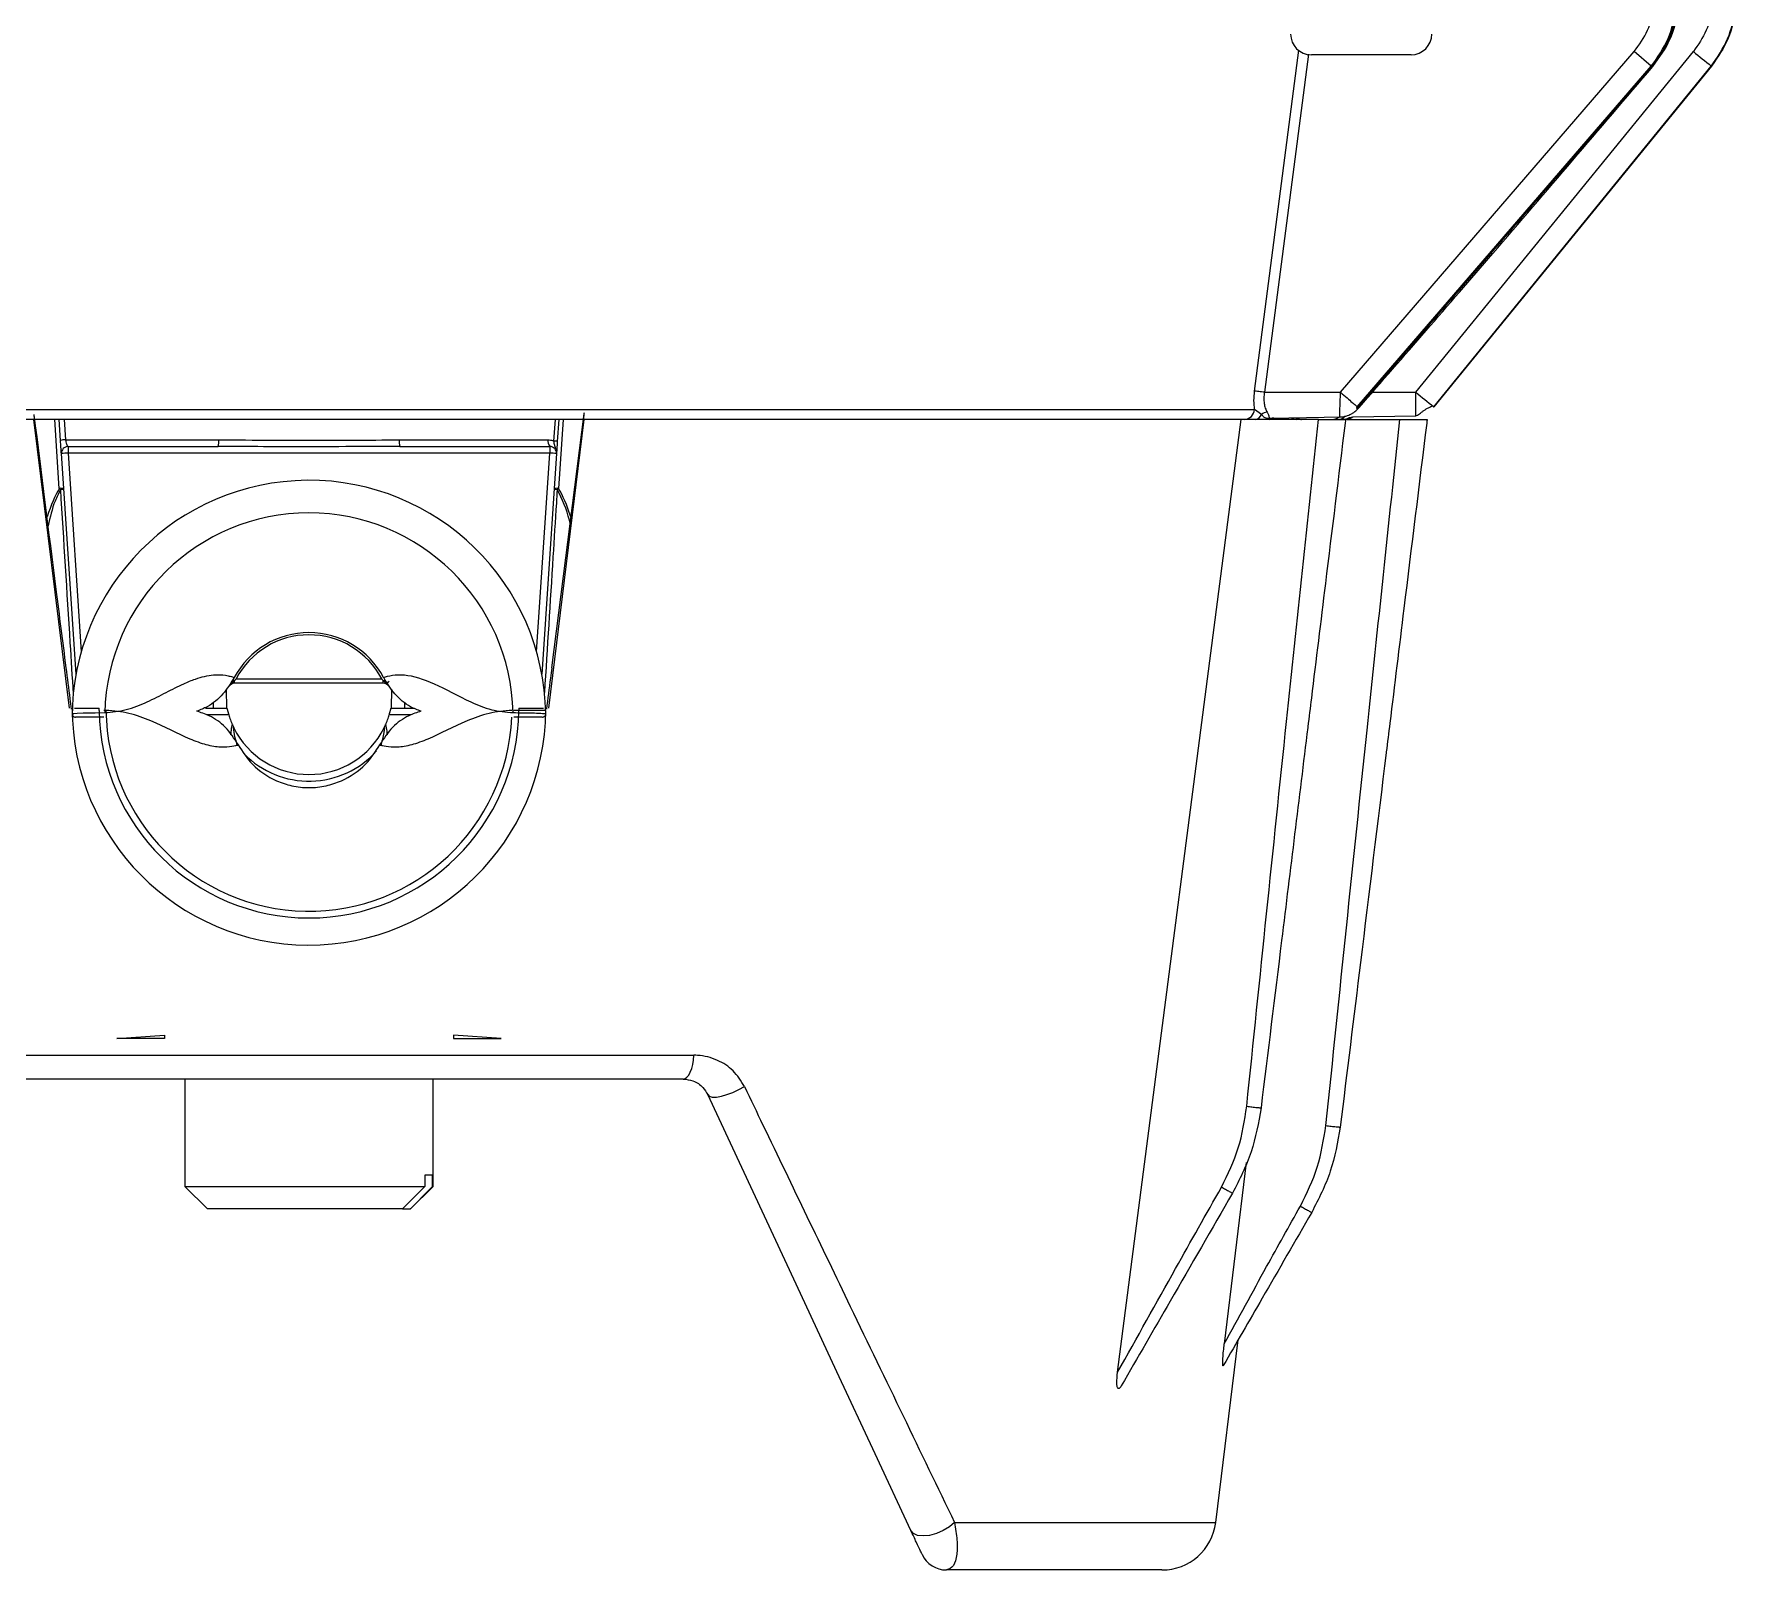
# Model space of a CAD drawing. Extents: x 17.1 to 113.1, y 3.8 to 84.5.
# Drawn here: x 53.663 to 57.435, y 3.788 to 7.192 of the extents above; entities that cross this region are included whole.
import ezdxf

# ---------------------------------------------------------------- set-up
doc = ezdxf.new("R2010")
doc.units = 0
doc.header["$MEASUREMENT"] = 0
doc.layers.add('OBJECT', color=7, linetype='CONTINUOUS')

msp = doc.modelspace()

# ---------------------------------------------------------------- linework, layer by layer
at = {"layer": 'OBJECT'}
for p, q in [((56.3684, 6.4003), (56.4665, 7.1555)), ((56.4878, 7.1467), (56.3903, 6.3977)), ((56.7151, 7.1456), (56.4941, 7.1456)), ((56.5589, 6.3977), (57.2098, 7.1529)), ((56.7258, 6.3978), (57.3409, 7.1528)), ((57.2477, 7.1206), (57.2098, 7.1529)), ((56.5958, 6.3655), (57.2477, 7.1206)), ((56.5985, 6.3656), (57.2502, 7.1206)), ((56.7653, 6.3656), (57.3806, 7.1206)), ((57.3811, 7.1206), (56.7654, 6.3656)), ((57.2477, 7.1206), (57.2502, 7.1206)), ((57.3811, 7.1206), (57.3806, 7.1206)), ((56.3903, 6.3977), (56.5589, 6.3977)), ((56.5589, 6.3977), (56.559, 6.3976)), ((56.6294, 6.3977), (56.7258, 6.3978)), ((52.1762, 6.3596), (56.3683, 6.3596)), ((54.8817, 6.3497), (54.8099, 5.7872)), ((56.3836, 6.3486), (56.3683, 6.3596)), ((56.4054, 6.3402), (56.5619, 6.343)), ((56.5783, 6.3416), (56.5867, 6.3434)), ((56.5859, 6.3434), (56.726, 6.3458)), ((53.7412, 5.6976), (53.6626, 6.3376)), ((53.7188, 6.1847), (53.7087, 6.3376)), ((53.7213, 6.2911), (53.7183, 6.3376)), ((53.7296, 6.3376), (53.7326, 6.2924)), ((54.8818, 6.3376), (54.8032, 5.6976)), ((54.8152, 6.2894), (54.8184, 6.3376)), ((54.8259, 6.3376), (54.8227, 6.2886)), ((54.8355, 6.3376), (54.8253, 6.1847)), ((56.3384, 6.3376), (54.8818, 6.3376)), ((56.0647, 4.2256), (56.3384, 6.3376)), ((56.5097, 6.3376), (56.3384, 6.3376)), ((56.4712, 6.3376), (56.4712, 6.3376)), ((56.5734, 6.3376), (56.6905, 6.3376)), ((53.7326, 6.2924), (54.072, 6.2924)), ((53.7383, 6.2776), (53.7383, 6.2629)), ((53.7383, 6.2776), (54.0706, 6.2776)), ((54.8059, 6.2629), (53.7383, 6.2629)), ((53.7383, 6.2629), (53.7675, 5.8226)), ((54.4722, 6.2924), (54.8023, 6.2924)), ((54.4736, 6.2776), (54.8059, 6.2776)), ((54.7767, 5.8226), (54.8059, 6.2629)), ((54.8059, 6.2776), (54.8059, 6.2629)), ((53.7558, 5.7727), (53.7233, 6.2616)), ((54.8209, 6.2616), (54.7884, 5.7727)), ((54.0902, 5.6976), (54.0895, 5.7392)), ((54.1065, 5.7654), (54.1057, 5.7639)), ((54.1073, 5.7526), (54.1073, 5.7585)), ((54.4369, 5.7526), (54.1073, 5.7526)), ((54.1105, 5.7624), (54.1102, 5.762)), ((54.1105, 5.7624), (54.4336, 5.7624)), ((54.434, 5.762), (54.4336, 5.7624)), ((54.4369, 5.7526), (54.4369, 5.7585)), ((54.4385, 5.7639), (54.4377, 5.7654)), ((54.455, 5.74), (54.4542, 5.6976)), ((54.0431, 5.6976), (54.0903, 5.6976)), ((54.0599, 5.7102), (54.0601, 5.6976)), ((54.4541, 5.6976), (54.5044, 5.6976)), ((54.4844, 5.6976), (54.4845, 5.7105)), ((53.8223, 5.6926), (53.8175, 5.6926)), ((54.0944, 5.6829), (54.046, 5.6829)), ((54.4985, 5.6829), (54.4501, 5.6829)), ((54.7372, 5.6926), (54.7265, 5.6926)), ((54.1149, 5.6171), (54.1153, 5.6162)), ((54.4291, 5.6162), (54.4296, 5.6171)), ((53.8461, 4.9656), (53.9522, 4.9725)), ((53.9522, 4.9656), (53.8461, 4.9656)), ((53.9522, 4.9725), (53.9522, 4.9656)), ((53.9522, 4.9725), (53.9522, 4.9656)), ((54.6984, 4.9656), (54.5922, 4.9725)), ((54.5922, 4.9725), (54.5922, 4.9656)), ((54.5922, 4.9725), (54.5922, 4.9656)), ((54.5922, 4.9656), (54.6984, 4.9656)), ((53.419, 4.9283), (55.1254, 4.9283)), ((55.1017, 4.8756), (53.4428, 4.8756)), ((53.9972, 4.8756), (53.9972, 4.6376)), ((54.5472, 4.6376), (54.5472, 4.8756)), ((56.35, 4.6908), (56.3011, 4.2886)), ((54.5461, 4.6626), (54.529, 4.6626)), ((54.529, 4.6626), (54.529, 4.6376)), ((54.5461, 4.6376), (54.5461, 4.6626)), ((53.9972, 4.6376), (54.0472, 4.5876)), ((53.9972, 4.6376), (54.529, 4.6376)), ((54.529, 4.6376), (54.4798, 4.5876)), ((54.4972, 4.5876), (54.5472, 4.6376)), ((54.5461, 4.6376), (54.5472, 4.6376)), ((54.4798, 4.5876), (54.0472, 4.5876)), ((54.4798, 4.5876), (54.4968, 4.5876)), ((54.4972, 4.5876), (54.4968, 4.5876)), ((56.2821, 3.893), (56.3317, 4.2973)), ((55.7033, 3.893), (56.2821, 3.893)), ((56.163, 3.7876), (55.6855, 3.7876))]:
    msp.add_line(p, q, dxfattribs=at)
at = {"layer": 'OBJECT', "flags": 128}
for points in [[(57.2502, 7.1206), (57.2513, 7.1197), (57.2512, 7.1197)], [(57.3811, 7.1206), (57.3809, 7.1208), (57.3808, 7.1208)], [(56.6002, 6.3641), (56.6002, 6.3641), (56.5985, 6.3656)], [(56.7654, 6.3656), (56.7654, 6.3656), (56.7652, 6.3657)], [(56.57, 6.3376), (56.5695, 6.3337), (56.5691, 6.3307)], [(53.7472, 5.685), (53.7472, 5.6851), (53.7473, 5.6852), (53.7474, 5.6852), (53.7474, 5.6852), (53.7475, 5.6852), (53.7475, 5.6852), (53.7475, 5.6852), (53.7475, 5.6852), (53.7475, 5.6852), (53.7475, 5.6852), (53.7475, 5.6852), (53.7475, 5.6852), (53.7475, 5.6852), (53.7475, 5.6852), (53.7475, 5.6852), (53.7482, 5.6854), (53.751, 5.6858), (53.758, 5.6863), (53.7719, 5.6869), (53.7851, 5.6873), (53.798, 5.6875), (53.8196, 5.6876)], [(55.1017, 4.8756), (55.106, 4.8766), (55.1101, 4.8795), (55.114, 4.8843), (55.1175, 4.8907), (55.1205, 4.8986), (55.1229, 4.9077), (55.1245, 4.9177), (55.1254, 4.9283)], [(55.156, 4.841), (55.1596, 4.8375), (55.1661, 4.8357), (55.1752, 4.8358), (55.1863, 4.8375), (55.1988, 4.841), (55.212, 4.8459), (55.2252, 4.8521), (55.2374, 4.859)], [(55.6065, 3.8749), (55.5273, 4.0449), (55.4423, 4.227), (55.352, 4.4208), (55.2565, 4.6256), (55.156, 4.841)], [(55.7033, 3.893), (55.6918, 3.8833), (55.678, 3.8749), (55.6629, 3.8684), (55.6477, 3.8643), (55.6334, 3.8629), (55.6212, 3.8643), (55.612, 3.8684), (55.6065, 3.8749)]]:
    msp.add_lwpolyline(points, dxfattribs=at)
at = {"layer": 'OBJECT'}
for centre, radius, start, end in [((56.4941, 7.1916), 0.046, 180, 270), ((56.7151, 7.1916), 0.046, 270, 0), ((61.1504, 11.8166), 6.0219, 230.75757, 231.24324), ((60.7477, 11.3096), 6.3484, 230.68889, 231.14878), ((56.3448, 6.3611), 0.0235, 272.6255, 356.2402), ((56.3688, 6.3529), 0.0154, 277.1656, 343.7125), ((56.4023, 6.321), 0.0333, 100.7988, 124.0997), ((56.4016, 6.3626), 0.025, 270.0061, 292.4325), ((56.4072, 6.3596), 0.0219, 270.1166, 299.4185), ((56.4604, 6.3523), 0.0147, 230.1765, 269.9401), ((56.47, 6.3524), 0.0148, 229.3458, 269.9646), ((56.4704, 6.3526), 0.015, 229.6162, 269.9949), ((56.4724, 6.3526), 0.015, 229.4025, 268.3728), ((56.5396, 6.3621), 0.0245, 270.0492, 308.106), ((56.5544, 6.3565), 0.0189, 271.0553, 318.6463), ((56.5701, 6.3626), 0.025, 270, 309.6955), ((53.7351, 6.2186), 0.0738, 91.9523, 100.7654), ((53.7383, 6.2626), 0.015, 90, 183.8), ((53.7488, 6.0475), 0.2157, 92.8014, 96.7927), ((54.0309, 6.2887), 0.0413, 344.3527, 5.019), ((54.5133, 6.2887), 0.0413, 174.981, 195.6473), ((54.8202, 6.2889), 0.0182, 169.1842, 218.5062), ((54.8059, 6.2626), 0.015, 356.2, 90), ((54.7954, 6.0475), 0.2157, 83.2073, 87.1986), ((54.8135, 6.2407), 0.0488, 79.1874, 88.0614), ((54.2721, 5.6776), 0.525, 0.8159, 180), ((53.7215, 6.1702), 0.0147, 61.3882, 100.2977), ((53.697, 6.1539), 0.0377, 49.0364, 54.6734), ((53.7193, 6.2369), 0.0546, 272.6255, 279.7613), ((54.8227, 6.1702), 0.0147, 79.7021, 118.612), ((54.8249, 6.2369), 0.0546, 260.2386, 267.3745), ((54.8472, 6.1539), 0.0377, 125.3267, 130.9628), ((54.2721, 5.6776), 0.4526, 1.2603, 178.7397), ((54.2721, 5.6776), 0.1874, 27.9166, 152.0834), ((54.2721, 5.6777), 0.1824, 27.6786, 152.3214), ((54.1073, 5.7376), 0.015, 90, 145.1549), ((54.4369, 5.7376), 0.015, 34.8448, 90), ((54.2844, 5.8601), 0.1945, 325.622, 328.1393), ((54.2722, 5.6976), 0.525, 180, 359.4593), ((54.2722, 5.6976), 0.465, 180.6161, 359.3807), ((54.2722, 5.6976), 0.45, 180.6366, 357.4178), ((54.2722, 5.7364), 0.1859, 206.3644, 333.6356), ((54.2722, 5.7367), 0.2009, 224.3033, 318.3045), ((56.163, 3.9076), 0.12, 270, 353), ((55.6855, 3.8476), 0.06, 205, 270)]:
    msp.add_arc(centre, radius, start, end, dxfattribs=at)
for centre, major_axis, start_param, end_param in [((53.8444, 4.935), (-0.0816, 1.2851), 0.225532, 0.384564), ((54.6998, 4.935), (0.0816, 1.2851), 5.898614, 6.057653)]:
    msp.add_ellipse(centre, major_axis=major_axis, ratio=0.159803, start_param=start_param, end_param=end_param, dxfattribs=at)
for points, knots in [([(57.2098, 7.1529), (57.2209, 7.1681), (57.2432, 7.1984), (57.2506, 7.2353), (57.2543, 7.2539)], [0, 0, 0, 0, 0.4986893, 1, 1, 1, 1]), ([(57.2477, 7.1206), (57.2617, 7.1402), (57.2894, 7.1788), (57.2986, 7.2254), (57.3031, 7.2484)], [0, 0, 0, 0, 0.5068029, 1, 1, 1, 1]), ([(57.2502, 7.1206), (57.2643, 7.1403), (57.2921, 7.1789), (57.3015, 7.2255), (57.3061, 7.2484)], [0, 0, 0, 0, 0.509049, 1, 1, 1, 1]), ([(57.2512, 7.1197), (57.2654, 7.139), (57.2937, 7.1776), (57.3035, 7.2244), (57.3083, 7.2478)], [0, 0, 0, 0, 0.500101, 1, 1, 1, 1]), ([(57.3836, 7.2537), (57.3801, 7.2353), (57.373, 7.1986), (57.3516, 7.168), (57.3409, 7.1528)], [0, 0, 0, 0, 0.50155, 1, 1, 1, 1]), ([(57.3806, 7.1206), (57.3942, 7.1402), (57.4213, 7.1789), (57.4302, 7.2254), (57.4346, 7.2484)], [0, 0, 0, 0, 0.503406, 1, 1, 1, 1]), ([(57.4354, 7.2484), (57.431, 7.2257), (57.422, 7.1793), (57.395, 7.1405), (57.3811, 7.1206)], [0, 0, 0, 0, 0.488529, 1, 1, 1, 1]), ([(56.6002, 6.3641), (56.6991, 6.4775), (56.9175, 6.7282), (57.1331, 6.9812), (57.2512, 7.1197)], [0, 0, 0, 0, 0.45251, 1, 1, 1, 1]), ([(56.3683, 6.3596), (56.3676, 6.366), (56.3663, 6.3788), (56.3677, 6.3931), (56.3684, 6.4003)], [0, 0, 0, 0, 0.498433, 1, 1, 1, 1]), ([(56.3903, 6.3976), (56.3881, 6.3979), (56.3835, 6.3985), (56.3772, 6.3993), (56.3718, 6.3999), (56.3695, 6.4002), (56.3684, 6.4003)], [0, 0, 0, 0, 0.245161, 0.499986, 0.754832, 1, 1, 1, 1]), ([(56.3903, 6.3976), (56.3897, 6.3934), (56.3885, 6.3849), (56.3893, 6.3729), (56.3917, 6.3621), (56.3946, 6.3566), (56.3961, 6.3537)], [0, 0, 0, 0, 0.250427, 0.499843, 0.740764, 1, 1, 1, 1]), ([(56.5575, 6.3429), (56.5574, 6.3437), (56.5571, 6.3454), (56.5573, 6.3577), (56.5579, 6.3724), (56.5585, 6.3861), (56.5588, 6.3937), (56.559, 6.3976)], [0, 0, 0, 0, 0.250886, 0.499858, 0.733616, 0.862847, 1, 1, 1, 1]), ([(56.559, 6.3976), (56.5639, 6.3934), (56.5732, 6.3852), (56.5845, 6.3753), (56.592, 6.3687), (56.5946, 6.3665), (56.5958, 6.3655)], [0, 0, 0, 0, 0.295102, 0.569758, 0.80696, 1, 1, 1, 1]), ([(56.7255, 6.3458), (56.7255, 6.3464), (56.7255, 6.3475), (56.7256, 6.3558), (56.7256, 6.3655), (56.7257, 6.3749), (56.7257, 6.3858), (56.7257, 6.3937), (56.7258, 6.3978)], [0, 0, 0, 0, 0.21067, 0.447315, 0.575812, 0.710764, 0.85216, 1, 1, 1, 1]), ([(53.6629, 6.3376), (53.6632, 6.3378), (53.6636, 6.3381), (53.6636, 6.3407), (53.6633, 6.3442), (53.663, 6.347), (53.6628, 6.3482)], [0, 0, 0, 0, 0.260738, 0.521097, 0.790363, 1, 1, 1, 1]), ([(53.7341, 5.7871), (53.7267, 5.845), (53.7027, 6.0316), (53.6794, 6.2184), (53.6633, 6.3473)], [0, 0, 0, 0, 0.309757, 1, 1, 1, 1]), ([(54.8821, 6.3524), (54.8819, 6.3507), (54.8815, 6.3473), (54.881, 6.3429), (54.8808, 6.3395), (54.8811, 6.3378), (54.8815, 6.3377), (54.8816, 6.3376)], [0, 0, 0, 0, 0.2160544, 0.4317965, 0.6548428, 0.8801881, 1, 1, 1, 1]), ([(56.3988, 6.3397), (56.3955, 6.3397), (56.3905, 6.3398), (56.3854, 6.3463), (56.3836, 6.3486)], [0, 0, 0, 0, 0.644158, 1, 1, 1, 1]), ([(56.3961, 6.3537), (56.3971, 6.3517), (56.3992, 6.3477), (56.3999, 6.3441), (56.4005, 6.342), (56.4014, 6.3405), (56.4038, 6.3403), (56.4054, 6.3402)], [0, 0, 0, 0, 0.249995, 0.497592, 0.621226, 0.745578, 1, 1, 1, 1]), ([(56.4099, 6.3408), (56.4067, 6.3398), (56.4024, 6.3384), (56.3995, 6.3394), (56.3988, 6.3397)], [0, 0, 0, 0, 0.748418, 1, 1, 1, 1]), ([(56.4093, 6.3388), (56.4102, 6.3392), (56.4114, 6.3396), (56.4126, 6.3402), (56.4128, 6.3404)], [0, 0, 0, 0, 0.786256, 1, 1, 1, 1]), ([(56.4614, 6.3412), (56.463, 6.3402), (56.4659, 6.3383), (56.4695, 6.3379), (56.4712, 6.3376)], [0, 0, 0, 0, 0.53067, 1, 1, 1, 1]), ([(56.5548, 6.3376), (56.5565, 6.3377), (56.5631, 6.3378), (56.5703, 6.3381), (56.5756, 6.3405), (56.5787, 6.3419)], [0, 0, 0, 0, 0.1231692, 0.4829479, 1, 1, 1, 1]), ([(56.5573, 6.3429), (56.5604, 6.3431), (56.566, 6.3435), (56.5755, 6.3462), (56.5817, 6.349), (56.587, 6.3522), (56.5904, 6.3547), (56.5953, 6.3588), (56.5984, 6.3622), (56.6002, 6.3641)], [0, 0, 0, 0, 0.196684, 0.357946, 0.575563, 0.606715, 0.727756, 0.84534, 1, 1, 1, 1]), ([(56.5958, 6.3655), (56.5954, 6.3651), (56.5949, 6.3645), (56.5944, 6.3637), (56.5942, 6.3632), (56.594, 6.3628), (56.5941, 6.3625), (56.5943, 6.3623), (56.5947, 6.3624), (56.5954, 6.3627), (56.5964, 6.3635), (56.5975, 6.3645), (56.5982, 6.3652), (56.5985, 6.3656)], [0, 0, 0, 0, 0.1357382, 0.1945999, 0.250836, 0.311594, 0.3751405, 0.4380521, 0.5008882, 0.6198025, 0.7509404, 0.873702, 1, 1, 1, 1]), ([(56.7255, 6.3458), (56.7268, 6.3461), (56.7292, 6.3465), (56.7335, 6.3496), (56.7381, 6.3533), (56.7432, 6.3571), (56.7487, 6.3607), (56.7541, 6.3637), (56.7594, 6.366), (56.762, 6.3669), (56.7633, 6.3673)], [0, 0, 0, 0, 0.183553, 0.338833, 0.468757, 0.580791, 0.682219, 0.782217, 0.887012, 1, 1, 1, 1]), ([(56.7654, 6.3656), (56.7654, 6.3656), (56.7653, 6.3655), (56.7652, 6.3654), (56.7652, 6.3653), (56.7651, 6.3653), (56.7651, 6.3653), (56.7651, 6.3653), (56.7651, 6.3653), (56.7651, 6.3653), (56.7651, 6.3654), (56.7651, 6.3654), (56.7652, 6.3655), (56.7653, 6.3656), (56.7653, 6.3656)], [0, 0, 0, 0, 0.148468, 0.270231, 0.325884, 0.381013, 0.499286, 0.560363, 0.61485, 0.666487, 0.719001, 0.776021, 0.840631, 1, 1, 1, 1]), ([(54.2722, 6.3376), (54.2029, 6.3376), (54.0632, 6.3376), (53.8538, 6.3376), (53.609, 6.3376), (53.3343, 6.3376), (53.0422, 6.3376), (52.7753, 6.3376), (52.5425, 6.3376), (52.3455, 6.3376), (52.2471, 6.3376), (52.1986, 6.3376)], [0, 0, 0, 0, 0.0804521, 0.1621569, 0.2450437, 0.3718902, 0.5000541, 0.6282181, 0.7550646, 0.8793556, 1, 1, 1, 1]), ([(56.3459, 6.3376), (56.3144, 6.3376), (56.2509, 6.3376), (56.1337, 6.3376), (55.977, 6.3376), (55.7689, 6.3376), (55.5023, 6.3376), (55.2102, 6.3376), (54.9019, 6.3376), (54.5874, 6.3376), (54.3762, 6.3376), (54.2722, 6.3376)], [0, 0, 0, 0, 0.080452, 0.162157, 0.245044, 0.37189, 0.500054, 0.628218, 0.755064, 0.879355, 1, 1, 1, 1]), ([(56.3509, 4.8152), (56.3801, 5.0994), (56.4324, 5.607), (56.486, 6.1144), (56.5097, 6.3376)], [0, 0, 0, 0, 0.560008, 1, 1, 1, 1]), ([(56.5691, 6.3307), (56.5691, 6.3301), (56.5545, 6.2112), (56.5294, 6.0077), (56.5019, 5.7834), (56.4889, 5.6769), (56.4862, 5.6551), (56.4861, 5.6544)], [0, 0, 0, 0, 0.002464, 0.527441, 0.903158, 0.997088, 1, 1, 1, 1]), ([(56.5097, 6.3376), (56.5165, 6.3376), (56.5302, 6.3376), (56.5484, 6.3376), (56.562, 6.3376), (56.569, 6.3376), (56.5697, 6.3376), (56.57, 6.3376)], [0, 0, 0, 0, 0.217201, 0.43433, 0.650163, 0.86439, 1, 1, 1, 1]), ([(56.5265, 4.7725), (56.5567, 5.0647), (56.6107, 5.5865), (56.6661, 6.1081), (56.6905, 6.3376)], [0, 0, 0, 0, 0.560008, 1, 1, 1, 1]), ([(56.75, 6.3307), (56.7499, 6.3302), (56.733, 6.1926), (56.7056, 5.9704), (56.6759, 5.7275), (56.6628, 5.621), (56.6601, 5.5991), (56.6601, 5.5985)], [0, 0, 0, 0, 0.002275, 0.563506, 0.91051, 0.997261, 1, 1, 1, 1]), ([(56.6905, 6.3376), (56.6973, 6.3376), (56.711, 6.3376), (56.7292, 6.3376), (56.7428, 6.3376), (56.7498, 6.3376), (56.7505, 6.3376), (56.7508, 6.3376)], [0, 0, 0, 0, 0.217202, 0.434334, 0.650167, 0.864393, 1, 1, 1, 1]), ([(56.7508, 6.3376), (56.7507, 6.3363), (56.7504, 6.334), (56.7501, 6.3317), (56.75, 6.3307)], [0, 0, 0, 0, 0.560018, 1, 1, 1, 1]), ([(53.7233, 6.2616), (53.7233, 6.2618), (53.7233, 6.2621), (53.723, 6.2656), (53.7226, 6.2723), (53.722, 6.2811), (53.7216, 6.2878), (53.7213, 6.2911)], [0, 0, 0, 0, 0.1394811, 0.3619179, 0.5777421, 0.7887749, 1, 1, 1, 1]), ([(53.7326, 6.2924), (53.7329, 6.2907), (53.7334, 6.2873), (53.7347, 6.2829), (53.7361, 6.2796), (53.7373, 6.2779), (53.738, 6.2777), (53.7383, 6.2776)], [0, 0, 0, 0, 0.202504, 0.410678, 0.62911, 0.857226, 1, 1, 1, 1]), ([(54.4736, 6.2776), (54.4636, 6.2776), (54.4136, 6.2775), (54.3463, 6.277), (54.222, 6.2768), (54.1377, 6.2772), (54.0706, 6.2776)], [0, 0, 0, 0, 0.07443, 0.372178, 0.500914, 1, 1, 1, 1]), ([(54.072, 6.2924), (54.0919, 6.2922), (54.1907, 6.2916), (54.3246, 6.2909), (54.4378, 6.292), (54.4722, 6.2924)], [0, 0, 0, 0, 0.149761, 0.741873, 1, 1, 1, 1]), ([(54.8023, 6.2924), (54.8057, 6.2921), (54.8102, 6.2917), (54.8142, 6.2898), (54.8152, 6.2894)], [0, 0, 0, 0, 0.767559, 1, 1, 1, 1]), ([(54.8209, 6.2616), (54.8209, 6.2617), (54.8213, 6.2685), (54.817, 6.2769), (54.8155, 6.2869), (54.8152, 6.2894)], [0, 0, 0, 0, 0.005397, 0.748174, 1, 1, 1, 1]), ([(54.8227, 6.2886), (54.8225, 6.2854), (54.822, 6.2791), (54.8215, 6.2707), (54.8211, 6.2652), (54.821, 6.2627), (54.8209, 6.2618), (54.8209, 6.2616), (54.8209, 6.2616)], [0, 0, 0, 0, 0.267263, 0.534229, 0.810749, 0.957991, 0.994438, 1, 1, 1, 1]), ([(53.7218, 6.1824), (53.7174, 6.1739), (53.7045, 6.1489), (53.6982, 6.1206), (53.6941, 6.102)], [0, 0, 0, 0, 0.338407, 1, 1, 1, 1]), ([(53.7502, 5.7295), (53.7479, 5.767), (53.7384, 5.918), (53.7289, 6.069), (53.7218, 6.1824)], [0, 0, 0, 0, 0.248552, 1, 1, 1, 1]), ([(54.8224, 6.1824), (54.8218, 6.1724), (54.8187, 6.1225), (54.8092, 5.9724), (54.8004, 5.8322), (54.7941, 5.732)], [0, 0, 0, 0, 0.066464, 0.332318, 1, 1, 1, 1]), ([(54.8508, 6.1075), (54.8503, 6.1097), (54.8449, 6.1363), (54.8332, 6.1604), (54.8224, 6.1824)], [0, 0, 0, 0, 0.085463, 1, 1, 1, 1]), ([(53.7458, 5.6954), (53.7449, 5.703), (53.7409, 5.7336), (53.737, 5.7642), (53.7341, 5.7871)], [0, 0, 0, 0, 0.249854, 1, 1, 1, 1]), ([(53.8196, 5.6876), (53.8357, 5.6891), (53.8689, 5.6922), (53.9139, 5.7109), (53.9555, 5.7323), (53.9908, 5.7504), (54.0191, 5.7621), (54.0414, 5.7687), (54.0652, 5.7724), (54.0843, 5.7714), (54.0985, 5.7682), (54.1038, 5.7663), (54.1065, 5.7654)], [0, 0, 0, 0, 0.12023, 0.249063, 0.378438, 0.502966, 0.588812, 0.660127, 0.735141, 0.859776, 0.928269, 1, 1, 1, 1]), ([(54.4377, 5.7654), (54.4434, 5.7673), (54.4543, 5.771), (54.4904, 5.7733), (54.5514, 5.7541), (54.6156, 5.7169), (54.6752, 5.6922), (54.7085, 5.6891), (54.7246, 5.6876)], [0, 0, 0, 0, 0.14031, 0.265171, 0.496386, 0.750484, 0.879548, 1, 1, 1, 1]), ([(54.8104, 5.7871), (54.8094, 5.7795), (54.8055, 5.7489), (54.8016, 5.7183), (54.7986, 5.6954)], [0, 0, 0, 0, 0.250143, 1, 1, 1, 1]), ([(54.1057, 5.7639), (54.0982, 5.7519), (54.0826, 5.7272), (54.0531, 5.7022), (54.0313, 5.6938), (54.0235, 5.6908)], [0, 0, 0, 0, 0.376614, 0.775155, 1, 1, 1, 1]), ([(54.1032, 5.7546), (54.1023, 5.7538), (54.0993, 5.7512), (54.0966, 5.7484), (54.095, 5.7462), (54.095, 5.7462)], [0, 0, 0, 0, 0.318846, 0.988736, 1, 1, 1, 1]), ([(54.1032, 5.7546), (54.1029, 5.7546), (54.1021, 5.7547), (54.1011, 5.7546), (54.1003, 5.7542), (54.1, 5.7538), (54.0998, 5.7536)], [0, 0, 0, 0, 0.250031, 0.499985, 0.750024, 1, 1, 1, 1]), ([(54.1073, 5.7585), (54.1068, 5.7587), (54.1058, 5.7591), (54.1045, 5.7594), (54.1034, 5.7593), (54.1031, 5.759), (54.103, 5.7589)], [0, 0, 0, 0, 0.249965, 0.49996, 0.75001, 1, 1, 1, 1]), ([(54.1073, 5.7585), (54.1067, 5.7579), (54.1054, 5.7565), (54.104, 5.7553), (54.1032, 5.7546)], [0, 0, 0, 0, 0.42847, 1, 1, 1, 1]), ([(54.1102, 5.762), (54.11, 5.7617), (54.109, 5.7605), (54.1081, 5.7594), (54.1073, 5.7585)], [0, 0, 0, 0, 0.209889, 1, 1, 1, 1]), ([(54.4369, 5.7585), (54.4361, 5.7594), (54.4352, 5.7605), (54.4342, 5.7617), (54.434, 5.762)], [0, 0, 0, 0, 0.7901075, 1, 1, 1, 1]), ([(54.4369, 5.7585), (54.4374, 5.7587), (54.4384, 5.7591), (54.4397, 5.7594), (54.4408, 5.7593), (54.4411, 5.759), (54.4412, 5.7589)], [0, 0, 0, 0, 0.249965, 0.500015, 0.74999, 1, 1, 1, 1]), ([(54.441, 5.7546), (54.4402, 5.7553), (54.4388, 5.7565), (54.4374, 5.7579), (54.4369, 5.7585)], [0, 0, 0, 0, 0.571252, 1, 1, 1, 1]), ([(54.5208, 5.6907), (54.5129, 5.6937), (54.4911, 5.7021), (54.4616, 5.7272), (54.446, 5.7519), (54.4385, 5.7639)], [0, 0, 0, 0, 0.225745, 0.623824, 1, 1, 1, 1]), ([(54.441, 5.7546), (54.4413, 5.7546), (54.4421, 5.7547), (54.443, 5.7546), (54.4438, 5.7542), (54.4442, 5.7538), (54.4443, 5.7536)], [0, 0, 0, 0, 0.25002, 0.500069, 0.750057, 1, 1, 1, 1]), ([(54.4492, 5.7462), (54.4491, 5.7462), (54.4476, 5.7484), (54.4449, 5.7512), (54.4419, 5.7538), (54.441, 5.7546)], [0, 0, 0, 0, 0.011268, 0.681426, 1, 1, 1, 1]), ([(53.7524, 5.6976), (53.7523, 5.6976), (53.7509, 5.6976), (53.7557, 5.6976), (53.7672, 5.6976), (53.7857, 5.6976), (53.8001, 5.6976), (53.8073, 5.6976)], [0, 0, 0, 0, 0.006047, 0.254494, 0.502963, 0.751462, 1, 1, 1, 1]), ([(53.8073, 5.6926), (53.8073, 5.6932), (53.8073, 5.6942), (53.8073, 5.6954), (53.8073, 5.6962), (53.8073, 5.6968), (53.8073, 5.6974), (53.8073, 5.6976), (53.8073, 5.6976)], [0, 0, 0, 0, 0.239464, 0.368343, 0.500003, 0.631604, 0.76055, 1, 1, 1, 1]), ([(54.0903, 5.6976), (54.0904, 5.6976), (54.0904, 5.6976), (54.0911, 5.695), (54.0916, 5.6929), (54.0923, 5.6902), (54.0927, 5.6885), (54.0932, 5.687), (54.0936, 5.6853), (54.094, 5.6839), (54.0943, 5.6832), (54.0944, 5.6829)], [0, 0, 0, 0, 0.511145, 0.662898, 0.815679, 0.862743, 0.89548, 0.921598, 0.947764, 0.98081, 1, 1, 1, 1]), ([(54.4501, 5.6829), (54.4503, 5.6834), (54.4505, 5.6844), (54.451, 5.6861), (54.4515, 5.6877), (54.4519, 5.6894), (54.4525, 5.6914), (54.4534, 5.6949), (54.454, 5.6974), (54.4541, 5.6975), (54.4541, 5.6976)], [0, 0, 0, 0, 0.035573, 0.063997, 0.092603, 0.117846, 0.160191, 0.242059, 0.516412, 1, 1, 1, 1]), ([(54.7372, 5.6976), (54.7372, 5.6976), (54.7372, 5.6974), (54.7372, 5.6968), (54.7372, 5.6962), (54.7372, 5.6954), (54.7372, 5.6942), (54.7372, 5.6932), (54.7372, 5.6926)], [0, 0, 0, 0, 0.23945, 0.368396, 0.499997, 0.631657, 0.760536, 1, 1, 1, 1]), ([(54.7372, 5.6976), (54.7444, 5.6976), (54.7588, 5.6976), (54.777, 5.6976), (54.7897, 5.6976), (54.7914, 5.6976), (54.7922, 5.6976)], [0, 0, 0, 0, 0.25005, 0.50006, 0.750042, 1, 1, 1, 1]), ([(53.7471, 5.685), (53.7472, 5.6841), (53.7474, 5.6822), (53.7492, 5.6797), (53.7518, 5.6779), (53.7539, 5.6777), (53.7549, 5.6776)], [0, 0, 0, 0, 0.2386647, 0.4960521, 0.7556661, 1, 1, 1, 1]), ([(53.8175, 5.6776), (53.8105, 5.6776), (53.8, 5.6776), (53.7865, 5.6776), (53.7771, 5.6776), (53.7688, 5.6776), (53.7622, 5.6776), (53.7572, 5.6776), (53.7557, 5.6776), (53.7549, 5.6776)], [0, 0, 0, 0, 0.244909, 0.368711, 0.49291, 0.618306, 0.744298, 0.871772, 1, 1, 1, 1]), ([(54.1153, 5.6162), (54.1117, 5.6149), (54.105, 5.6125), (54.0785, 5.6098), (54.0454, 5.6149), (53.9945, 5.6336), (53.9386, 5.6635), (53.8744, 5.6881), (53.8394, 5.6911), (53.8223, 5.6926)], [0, 0, 0, 0, 0.148994, 0.278611, 0.392897, 0.5068, 0.755058, 0.880057, 1, 1, 1, 1]), ([(54.1149, 5.6171), (54.1062, 5.6304), (54.0895, 5.6561), (54.0559, 5.6807), (54.0324, 5.688), (54.0229, 5.691)], [0, 0, 0, 0, 0.390541, 0.754455, 1, 1, 1, 1]), ([(54.0944, 5.6829), (54.0956, 5.6791), (54.0985, 5.6701), (54.1011, 5.664), (54.1026, 5.6605)], [0, 0, 0, 0, 0.419276, 1, 1, 1, 1]), ([(54.0993, 5.6381), (54.0993, 5.6394), (54.0994, 5.6441), (54.1004, 5.6511), (54.1015, 5.6578), (54.1023, 5.6599), (54.1026, 5.6605)], [0, 0, 0, 0, 0.141799, 0.495589, 0.852701, 1, 1, 1, 1]), ([(54.1026, 5.6605), (54.1029, 5.6596), (54.1037, 5.6579), (54.1049, 5.6553), (54.1056, 5.6539), (54.1056, 5.6539)], [0, 0, 0, 0, 0.492497, 0.98203, 1, 1, 1, 1]), ([(54.7222, 5.6926), (54.705, 5.6911), (54.67, 5.6881), (54.6058, 5.6635), (54.55, 5.6336), (54.4991, 5.6149), (54.4659, 5.6098), (54.4395, 5.6125), (54.4327, 5.6149), (54.4291, 5.6162)], [0, 0, 0, 0, 0.119944, 0.244942, 0.4932, 0.607103, 0.721389, 0.851006, 1, 1, 1, 1]), ([(54.5204, 5.6906), (54.5113, 5.6877), (54.4882, 5.6805), (54.455, 5.6561), (54.4382, 5.6304), (54.4296, 5.6171)], [0, 0, 0, 0, 0.238135, 0.605638, 1, 1, 1, 1]), ([(54.4388, 5.6539), (54.4388, 5.6539), (54.4395, 5.6553), (54.4408, 5.658), (54.4415, 5.6597), (54.4419, 5.6605)], [0, 0, 0, 0, 0.017969, 0.524705, 1, 1, 1, 1]), ([(54.4419, 5.6605), (54.4434, 5.664), (54.446, 5.6701), (54.4489, 5.6791), (54.4501, 5.6829)], [0, 0, 0, 0, 0.580724, 1, 1, 1, 1]), ([(54.4419, 5.6605), (54.4422, 5.6595), (54.4431, 5.6572), (54.4444, 5.6495), (54.4449, 5.6424), (54.4452, 5.6381)], [0, 0, 0, 0, 0.210149, 0.52791, 1, 1, 1, 1]), ([(54.7246, 5.6876), (54.7318, 5.6876), (54.7436, 5.6875), (54.7599, 5.6873), (54.7741, 5.6869), (54.786, 5.6864), (54.7937, 5.6858), (54.7971, 5.6853), (54.7967, 5.6851), (54.7966, 5.685)], [0, 0, 0, 0, 0.203423, 0.328986, 0.470146, 0.656354, 0.796979, 0.94034, 1, 1, 1, 1]), ([(54.7892, 5.6776), (54.7885, 5.6776), (54.787, 5.6776), (54.782, 5.6776), (54.7754, 5.6776), (54.7671, 5.6776), (54.7577, 5.6776), (54.7442, 5.6776), (54.7337, 5.6776), (54.7266, 5.6776)], [0, 0, 0, 0, 0.12795, 0.255702, 0.381422, 0.50709, 0.631018, 0.755091, 1, 1, 1, 1]), ([(54.797, 5.6926), (54.7963, 5.6926), (54.7948, 5.6926), (54.7847, 5.6926), (54.7732, 5.6926), (54.7625, 5.6926), (54.7503, 5.6926), (54.7416, 5.6926), (54.7372, 5.6926)], [0, 0, 0, 0, 0.214634, 0.458236, 0.587135, 0.720396, 0.858019, 1, 1, 1, 1]), ([(54.7901, 5.6778), (54.7908, 5.6778), (54.7926, 5.678), (54.795, 5.6797), (54.7968, 5.6822), (54.797, 5.6841), (54.797, 5.685)], [0, 0, 0, 0, 0.193228, 0.470398, 0.745193, 1, 1, 1, 1]), ([(54.1056, 5.6539), (54.1055, 5.6542), (54.1052, 5.6547), (54.1048, 5.6551), (54.1046, 5.6548), (54.1044, 5.6539), (54.1046, 5.6507), (54.1063, 5.6391), (54.1094, 5.6261), (54.1124, 5.6159), (54.1129, 5.6143)], [0, 0, 0, 0, 0.0317688, 0.0638617, 0.0922803, 0.1240626, 0.1786255, 0.3426676, 0.8966701, 1, 1, 1, 1]), ([(54.4316, 5.6143), (54.4343, 5.6241), (54.4375, 5.6356), (54.4395, 5.6481), (54.4399, 5.6517), (54.44, 5.6539), (54.4399, 5.6548), (54.4397, 5.6551), (54.4394, 5.6549), (54.4391, 5.6544), (54.4389, 5.654), (54.4388, 5.6539)], [0, 0, 0, 0, 0.622594, 0.726623, 0.834073, 0.869882, 0.906009, 0.931006, 0.956021, 0.991064, 1, 1, 1, 1]), ([(56.4861, 5.6544), (56.4668, 5.4971), (56.4323, 5.2163), (56.3978, 4.9354), (56.3826, 4.8118)], [0, 0, 0, 0, 0.560064, 1, 1, 1, 1]), ([(54.1153, 5.6162), (54.1251, 5.6012), (54.1465, 5.568), (54.1908, 5.5387), (54.2347, 5.5242), (54.2722, 5.5201), (54.3096, 5.5242), (54.3536, 5.5387), (54.3979, 5.5679), (54.4194, 5.6012), (54.4291, 5.6162)], [0, 0, 0, 0, 0.139204, 0.307394, 0.400693, 0.499922, 0.599069, 0.692295, 0.860372, 1, 1, 1, 1]), ([(56.6601, 5.5985), (56.641, 5.4436), (56.6071, 5.1672), (56.5732, 4.8908), (56.5582, 4.7691)], [0, 0, 0, 0, 0.560058, 1, 1, 1, 1]), ([(55.2374, 4.859), (55.2297, 4.8714), (55.2144, 4.896), (55.1773, 4.9197), (55.1461, 4.9279), (55.1281, 4.9283), (55.1254, 4.9283)], [0, 0, 0, 0, 0.3053966, 0.6097174, 0.942897, 1, 1, 1, 1]), ([(55.1017, 4.8756), (55.1091, 4.8748), (55.1255, 4.8728), (55.1444, 4.8603), (55.1528, 4.8465), (55.156, 4.841)], [0, 0, 0, 0, 0.333233, 0.736993, 1, 1, 1, 1]), ([(55.2374, 4.859), (55.2511, 4.8305), (55.3304, 4.6658), (55.4487, 4.4204), (55.5901, 4.1272), (55.6655, 3.9712), (55.7033, 3.893)], [0, 0, 0, 0, 0.085246, 0.492532, 0.745832, 1, 1, 1, 1]), ([(56.2951, 4.6363), (56.309, 4.6648), (56.3365, 4.7216), (56.3461, 4.784), (56.3509, 4.8152)], [0, 0, 0, 0, 0.501105, 1, 1, 1, 1]), ([(56.3826, 4.8118), (56.3769, 4.7787), (56.3653, 4.7125), (56.3347, 4.6527), (56.3194, 4.6228)], [0, 0, 0, 0, 0.499961, 1, 1, 1, 1]), ([(56.3509, 4.8152), (56.3549, 4.8147), (56.361, 4.814), (56.3684, 4.8131), (56.3735, 4.8126), (56.3776, 4.8122), (56.3815, 4.8118), (56.3822, 4.8118), (56.3826, 4.8118)], [0, 0, 0, 0, 0.239486, 0.368379, 0.500001, 0.631622, 0.760519, 1, 1, 1, 1]), ([(56.4699, 4.5941), (56.4838, 4.6224), (56.5116, 4.6791), (56.5215, 4.7414), (56.5265, 4.7725)], [0, 0, 0, 0, 0.5007266, 1, 1, 1, 1]), ([(56.5582, 4.7691), (56.5524, 4.736), (56.5409, 4.6698), (56.5103, 4.61), (56.495, 4.5801)], [0, 0, 0, 0, 0.499957, 1, 1, 1, 1]), ([(56.5265, 4.7725), (56.5305, 4.772), (56.5366, 4.7713), (56.544, 4.7704), (56.5491, 4.7699), (56.5532, 4.7695), (56.5571, 4.7691), (56.5578, 4.7691), (56.5582, 4.7691)], [0, 0, 0, 0, 0.239486, 0.368381, 0.500001, 0.631618, 0.760514, 1, 1, 1, 1]), ([(54.4968, 4.5876), (54.497, 4.5878), (54.5135, 4.6045), (54.5299, 4.6212), (54.5461, 4.6376)], [0, 0, 0, 0, 0.0137586, 1, 1, 1, 1]), ([(56.0647, 4.2256), (56.1075, 4.3024), (56.1839, 4.4395), (56.2611, 4.5762), (56.2951, 4.6363)], [0, 0, 0, 0, 0.5600129, 1, 1, 1, 1]), ([(56.3194, 4.6228), (56.2734, 4.543), (56.1912, 4.4007), (56.109, 4.2583), (56.0728, 4.1957)], [0, 0, 0, 0, 0.559998, 1, 1, 1, 1]), ([(56.2951, 4.6363), (56.2982, 4.6345), (56.3028, 4.6319), (56.3085, 4.6287), (56.3123, 4.6265), (56.3155, 4.6248), (56.3185, 4.6231), (56.319, 4.6229), (56.3194, 4.6228)], [0, 0, 0, 0, 0.239573, 0.368431, 0.49999, 0.63155, 0.760415, 1, 1, 1, 1]), ([(56.495, 4.5801), (56.4584, 4.5167), (56.393, 4.4035), (56.3277, 4.2903), (56.2989, 4.2405)], [0, 0, 0, 0, 0.560003, 1, 1, 1, 1]), ([(56.3011, 4.2886), (56.3323, 4.3458), (56.388, 4.4479), (56.4449, 4.5494), (56.4699, 4.5941)], [0, 0, 0, 0, 0.560034, 1, 1, 1, 1]), ([(56.4699, 4.5941), (56.473, 4.5923), (56.4778, 4.5895), (56.4837, 4.5862), (56.4877, 4.5839), (56.4909, 4.5821), (56.4941, 4.5804), (56.4946, 4.5802), (56.495, 4.5801)], [0, 0, 0, 0, 0.239578, 0.368434, 0.499997, 0.631562, 0.76042, 1, 1, 1, 1]), ([(56.2989, 4.2405), (56.2987, 4.2402), (56.2983, 4.2397), (56.2979, 4.2404), (56.2976, 4.2425), (56.2975, 4.248), (56.2983, 4.2633), (56.2999, 4.2779), (56.3011, 4.2886)], [0, 0, 0, 0, 0.052378, 0.104943, 0.166385, 0.263152, 0.45742, 1, 1, 1, 1]), ([(56.0728, 4.1957), (56.0719, 4.1943), (56.0705, 4.1919), (56.0684, 4.19), (56.0667, 4.1895), (56.0654, 4.1901), (56.0643, 4.1919), (56.0633, 4.1958), (56.0626, 4.2071), (56.0638, 4.2176), (56.0647, 4.2256)], [0, 0, 0, 0, 0.11336, 0.188718, 0.241998, 0.295668, 0.342486, 0.417958, 0.560438, 1, 1, 1, 1]), ([(55.7033, 3.893), (55.7054, 3.8796), (55.7098, 3.8525), (55.7088, 3.8195), (55.702, 3.7935), (55.6911, 3.7897), (55.6855, 3.7876)], [0, 0, 0, 0, 0.223098, 0.450964, 0.711815, 1, 1, 1, 1]), ([(55.6311, 3.8223), (55.6304, 3.8238), (55.6289, 3.8269), (55.6202, 3.8456), (55.6107, 3.866), (55.6065, 3.8749)], [0, 0, 0, 0, 0.351627, 0.714778, 1, 1, 1, 1])]:
    msp.add_open_spline(points, degree=3, knots=knots, dxfattribs=at)

doc.saveas('drawing.dxf')
